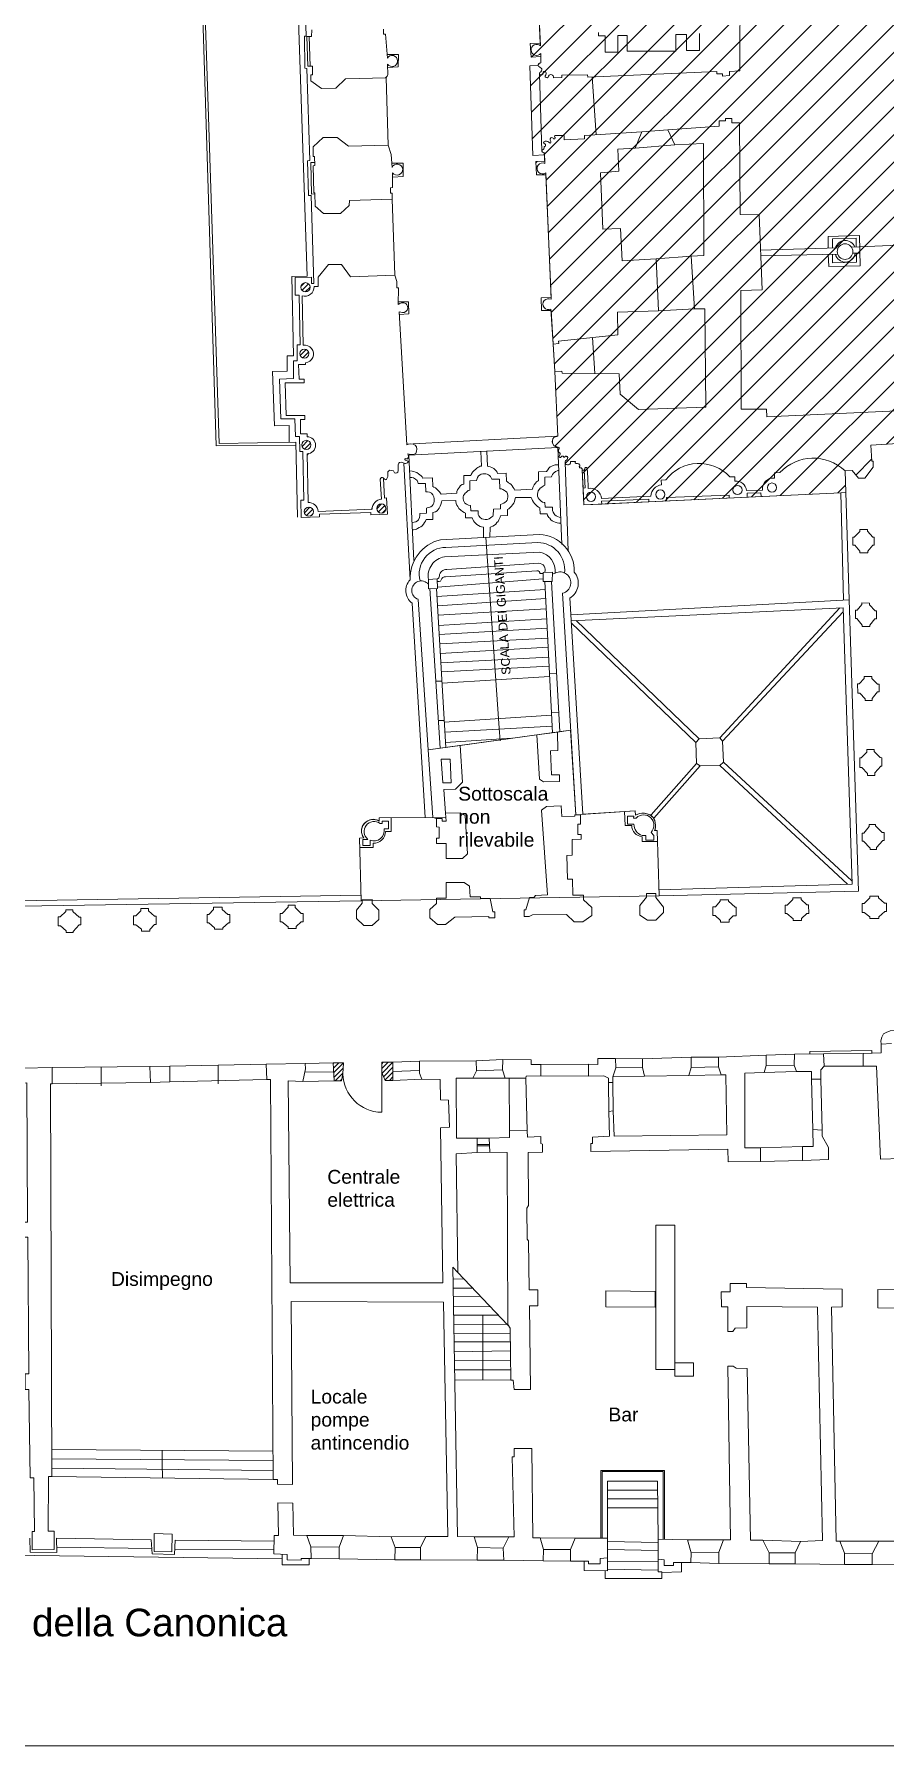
# Model space of a CAD drawing. Header units: metres. Extents: x 13 to 11853, y -8377 to 23.
# Drawn here: x 6250 to 9029, y -8377 to -2785 of the extents above; entities that cross this region are included whole.
import ezdxf
from ezdxf.enums import TextEntityAlignment as Align

# ---------------------------------------------------------------- set-up
doc = ezdxf.new("R2010")
doc.units = ezdxf.units.M
doc.header["$LTSCALE"] = 0.0125
doc.layers.add('MURI', color=7, linetype='Continuous', lineweight=9)
doc.styles.add('ducale_200', font='ARIAL.TTF', dxfattribs={"height": 1})

msp = doc.modelspace()

# ---------------------------------------------------------------- hatches: boundary and pattern name
at = {"layer": 'MURI'}
h = msp.add_hatch(dxfattribs=at)
h.set_pattern_fill('ANSI31', color=252, scale=20, style=0)
h.set_pattern_definition([(45, (75518.58, -4723.45), (-44.90128, 44.90128), [])])
h.paths.add_polyline_path([(8577.7, -689.2), (8583.1, -877.3), (8479.3, -854.4), (7897.2, -860.5), (7904.8, -1409.8), (7890.3, -1409.8), (7889.5, -1390.7), (7873.5, -1390.7), (7870.4, -1395.3), (7857.4, -1378.5), (7820, -1378.5), (7804, -1396), (7800.1, -1393.7), (7791, -1393.7), (7783.3, -1399.8), (7783.3, -1411.3), (7759.6, -1412.1), (7758.2, -1417.6), (7754.7, -1422.1), (7750.1, -1424.8), (7744.3, -1426.1), (7739, -1425), (7739, -1462.5), (7811.6, -1462.5), (7811.3, -1504.2), (7840.8, -1504.8), (7862.4, -1919.1), (7832.1, -1920.2), (7832.5, -1959.9), (7862.3, -1959.2), (7882.1, -2373.7), (7852.6, -2375), (7855.2, -2417.2), (7885.2, -2416.9), (7903.3, -2813.6), (7870.7, -2814.6), (7873.7, -2859.9), (7905.3, -2857.9), (7905.3, -2877.8), (7900.7, -2879.8), (7896.4, -2884.4), (7896.1, -2886), (7869.7, -2887.5), (7879.2, -3181.2), (7917, -3179), (7918.2, -3200), (7888.7, -3200.8), (7891, -3244.3), (7921.5, -3244.3), (7938.6, -3644.7), (7905.8, -3646.3), (7907.8, -3687.5), (7938.7, -3687.5), (7950.6, -3887.1), (7961.3, -4098), (7946.9, -4102.9), (7943.4, -4111.2), (7943.4, -4120.9), (7947.2, -4128.6), (7957.3, -4133.3), (7961.8, -4134), (7964.8, -4135.6), (7965.6, -4138.7), (7963.6, -4141.9), (7962.7, -4146.2), (7964.4, -4150.3), (7967.2, -4152.7), (7967.9, -4154.5), (7968.1, -4156.3), (7964.9, -4164.3), (7965.9, -4166.9), (7968.7, -4167.5), (7970.9, -4166.4), (7974.4, -4163.5), (7978.9, -4163.7), (7979.8, -4166.2), (7982.3, -4167.1), (7985.5, -4163.9), (7988, -4163.6), (7993, -4167.9), (7991.2, -4174.5), (7985.8, -4178.6), (7984.6, -4183.1), (7987.4, -4190.4), (7992.3, -4191.9), (8000.5, -4189.4), (8002.5, -4185.4), (8002.2, -4180.9), (8019, -4180.9), (8018, -4184.7), (8020.9, -4187.4), (8024.8, -4186.9), (8028.6, -4188.3), (8029.1, -4188.5), (8031.4, -4191.3), (8032.4, -4192.8), (8033.1, -4195.8), (8031.1, -4197.6), (8031.2, -4200.2), (8033.3, -4201.9), (8035.8, -4201.5), (8039.4, -4203.2), (8040, -4207.2), (8040.6, -4208.3), (8045.7, -4322.6), (8886, -4282.9), (8901.7, -4282.3), (8899.4, -4211), (8922.3, -4210.3), (8942.9, -4235.5), (8963.6, -4235.5), (8991.8, -4199.6), (8991.8, -4179.7), (8986.5, -4179.7), (8984.2, -4127.8), (9480, -4097.2), (9533.5, -5573.9), (9377.6, -5578.5), (9348.6, -5602.9), (9348.6, -5624.3), (9373, -5650.3), (9386.8, -5650.3), (9401.7, -6029.2), (9959.7, -6006.2), (9968.9, -6056.7), (9663.3, -6085.7), (9660.3, -6216.3), (9832.9, -6365.3), (9846.7, -6382.1), (9595.5, -6392.9), (9602.2, -6890.9), (9609.8, -6950.4), (10359.5, -6959.2), (10412, -6959.6), (10412, -6973.4), (10476.1, -6973.4), (10476.1, -6941.3), (10796.3, -6941.7), (10797, -6897), (11116.3, -6898.5), (11067.4, -5839.7), (11067.4, -689.2)])
h = msp.add_hatch(dxfattribs=at)
h.set_pattern_fill('ANSI31', color=252, scale=90.337978, style=0)
h.set_pattern_definition([(45, (-30046.214, -96542.194), (-7.9848246, 7.9848246), [])])
edge = h.paths.add_edge_path()
edge.add_arc((7136.2, -3611.5), 15, 0, 360)
edge = h.paths.add_edge_path()
edge.add_arc((7132.6, -3828.4), 15, 0, 360)
edge = h.paths.add_edge_path()
edge.add_arc((7138.8, -4126.6), 15, 0, 360)
edge = h.paths.add_edge_path()
edge.add_arc((7147, -4344.6), 15, 0, 360)
edge = h.paths.add_edge_path()
edge.add_arc((7383.8, -4334.5), 15, 0, 360)
h = msp.add_hatch(dxfattribs=at)
h.set_pattern_fill('ANSI31', color=252, scale=90.337978, style=0)
h.set_pattern_definition([(45, (-14870.421, -48781.569), (-7.9848246, 7.9848246), [])])
h.paths.add_polyline_path([(7229.5, -6204.9), (7253.9, -6204.9), (7258.5, -6181.9), (7260, -6145.3), (7226.4, -6145.3)])
h.paths.add_polyline_path([(7422, -6143.8), (7385.3, -6143.8), (7385.3, -6177.4), (7396, -6203.3), (7422, -6203.3)])

# ---------------------------------------------------------------- linework, layer by layer
at = {"layer": 'MURI', "color": 252}
for p, q in [((7397.6, -2927), (7402.9, -2921.6)), ((7141.5, -4159.9), (7146.3, -4155.1)), ((7383.7, -4304.3), (7384.9, -4303.2)), ((7350.8, -4337.2), (7354.1, -4333.9)), ((7551.9, -5343.9), (7564.1, -5347)), ((7596.2, -5557.2), (7597, -5556.3)), ((9017, -6084.2), (9050.7, -6082.6)), ((9017, -6113.4), (9017, -6084.2)), ((7008, -6149.9), (7134.8, -6148.3)), ((7009.5, -6200.3), (7008, -6149.9)), ((7134.8, -6148.3), (7136.3, -6165.1)), ((7509.1, -6140.7), (7693.9, -6139.2)), ((7509.1, -6178.9), (7509.1, -6140.7)), ((7693.9, -6139.2), (7695.5, -6171.3)), ((8959, -6114.7), (9017, -6113.4)), ((8959, -6156), (8959, -6114.7)), ((7021.7, -6200.3), (7009.5, -6200.3)), ((7030.9, -7506.6), (7021.7, -6200.3)), ((7127.1, -6206.4), (7079.8, -6204.9)), ((7079.8, -6204.9), (7085.9, -6864.9)), ((7136.3, -6165.1), (7127.1, -6206.4)), ((7385.3, -6177.4), (7385.3, -6307.2)), ((7516.7, -6198.8), (7509.1, -6178.9)), ((7576.3, -6200.3), (7516.7, -6198.8)), ((7577.8, -6266), (7576.3, -6200.3)), ((7683.3, -6195.7), (7628.3, -6195.7)), ((7628.3, -6195.7), (7629.8, -6391.3)), ((7695.5, -6171.3), (7683.3, -6195.7)), ((8794, -6363.8), (8790, -6198.8)), ((8820, -6198.8), (8824.5, -6365.3)), ((9001.8, -6156), (8959, -6156)), ((9015.5, -6460), (9001.8, -6156)), ((7603.8, -6267.5), (7577.8, -6266)), ((7606.9, -6356.1), (7603.8, -6267.5)), ((7577.8, -6357.6), (7606.9, -6356.1)), ((7585.5, -6864.9), (7577.8, -6357.6)), ((7802.4, -6389.7), (7802.4, -6366.8)), ((7802.4, -6366.8), (7860.5, -6368.3)), ((7860.5, -6368.3), (7862, -6388.2)), ((7629.8, -6391.3), (7697, -6391.3)), ((7697, -6391.3), (7697, -6438.6)), ((7736.7, -6391.3), (7802.4, -6389.7)), ((7738.3, -6437.1), (7736.7, -6391.3)), ((7862, -6388.2), (7904.8, -6386.7)), ((7904.8, -6386.7), (7904.8, -6409.6)), ((7904.8, -6409.6), (7910.9, -6411.1)), ((7910.9, -6411.1), (7910.9, -6437.1)), ((8622.9, -6423.1), (8760.4, -6418.8)), ((7697, -6438.6), (7628.3, -6443.2)), ((7628.3, -6443.2), (7634.3, -6830.6)), ((7794.8, -6438.6), (7738.3, -6437.1)), ((7797.8, -7000.9), (7794.8, -6438.6)), ((7910.9, -6437.1), (7863.5, -6438.6)), ((7863.5, -6438.6), (7865.1, -6611.3)), ((8622.9, -6467.6), (8760.4, -6464.6)), ((9597.6, -6443.2), (9015.5, -6460)), ((7865.1, -6611.3), (7859, -6620.4)), ((7859, -6620.4), (7860.5, -6721.3)), ((8281, -7147.6), (8281, -6676.5)), ((8281, -6676.5), (8342.8, -6676.5)), ((8342.8, -7125.4), (8342.8, -6676.5)), ((7860.5, -6721.3), (7865.1, -6727.4)), ((7865.1, -6727.4), (7866.6, -6887.8)), ((7617.6, -6812.9), (7633, -7693.1)), ((7634.3, -6830.6), (7617.6, -6812.9)), ((7085.9, -6864.9), (7585.5, -6864.9)), ((7797.8, -7002.4), (7634.3, -6830.6)), ((8523.6, -6893.9), (8523.6, -6866.4)), ((8523.6, -6866.4), (8577, -6866.4)), ((8577, -6866.4), (8577, -6880.2)), ((7088.9, -6926), (7093.5, -7523.4)), ((7587, -6927.5), (7088.9, -6926)), ((7601.5, -7693), (7587, -6927.5)), ((7866.6, -6887.8), (7895.6, -6887.8)), ((7895.6, -6887.8), (7895.6, -6939.7)), ((8117.2, -6942.8), (8117.2, -6890.9)), ((8117.2, -6890.9), (8279.1, -6892.4)), ((8279.1, -6892.4), (8279.1, -6944.3)), ((8496.1, -6942.8), (8494.5, -6893.9)), ((8494.5, -6893.9), (8523.6, -6893.9)), ((8577, -6880.2), (8577, -6880.2)), ((8577, -6880.2), (8890.2, -6884.7)), ((8890.2, -6884.7), (8890.2, -6942.8)), ((9006.4, -6945.9), (9006.4, -6886.3)), ((9006.4, -6886.3), (9602.2, -6890.9)), ((7739.7, -6941.3), (7619.8, -6942.8)), ((7767.3, -6970.3), (7620.3, -6970.3)), ((7895.6, -6939.7), (7868.1, -6939.7)), ((7868.1, -6939.7), (7871.2, -7213.2)), ((8279.1, -6944.3), (8117.2, -6942.8)), ((8515.9, -6942.8), (8496.1, -6942.8)), ((8515.9, -7023.8), (8515.9, -6942.8)), ((8809.3, -6944.3), (8578.6, -6941.3)), ((8578.6, -6941.3), (8578.6, -6941.3)), ((8578.6, -6941.3), (8578.6, -7011.6)), ((8826.1, -7706.7), (8809.3, -6944.3)), ((8890.2, -6942.8), (8855.1, -6944.3)), ((8855.1, -6944.3), (8870.4, -7708.2)), ((9609.8, -6950.4), (9006.4, -6945.9)), ((7805.5, -7013.1), (7797.8, -7000.9)), ((7807, -7182.7), (7805.5, -7013.1)), ((8532.7, -7023.8), (8515.9, -7023.8)), ((8540.4, -7013.1), (8532.7, -7023.8)), ((8578.6, -7011.6), (8540.4, -7013.1)), ((8342.8, -7147.6), (8281, -7147.6)), ((8342.8, -7169.9), (8342.8, -7125.4)), ((8342.8, -7125.4), (8404.1, -7125.4)), ((8404.1, -7125.4), (8404.1, -7169.9)), ((8525.1, -7703.7), (8515.9, -7136.8)), ((8515.9, -7136.8), (8534.3, -7136.8)), ((8534.3, -7136.8), (8543.4, -7142.9)), ((8543.4, -7142.9), (8580.1, -7144.5)), ((8580.1, -7144.5), (8590.8, -7705.2)), ((7814.6, -7182.7), (7807, -7182.7)), ((7817.7, -7213.2), (7814.6, -7182.7)), ((7871.2, -7213.2), (7817.7, -7213.2)), ((8404.1, -7169.9), (8342.8, -7169.9)), ((8101, -7699.1), (8101, -7477.2)), ((8101, -7477.2), (8309, -7477.2)), ((8105.3, -7699.1), (8105.3, -7481.4)), ((8105.3, -7481.4), (8304.7, -7481.4)), ((8304.7, -7481.4), (8304.7, -7702.4)), ((8309, -7477.2), (8309, -7702.5)), ((7044.6, -7506.6), (7030.9, -7506.6)), ((7044.6, -7521.9), (7044.6, -7506.6)), ((7093.5, -7523.4), (7044.6, -7521.9)), ((8123.3, -7699.1), (8123.3, -7512.7)), ((8123.3, -7541.7), (8287, -7541.7)), ((8123.3, -7570.7), (8287.2, -7570.7)), ((8123.3, -7599.8), (8287.4, -7599.8)), ((7512.1, -7729.6), (7528.9, -7693)), ((7528.9, -7693), (7601.5, -7693)), ((7633, -7693.1), (7687.8, -7694.5)), ((7687.8, -7694.5), (7698.5, -7729.6)), ((8486.9, -7744.9), (8502.2, -7703.7)), ((8502.2, -7703.7), (8525.1, -7703.7)), ((8590.8, -7705.2), (8630.5, -7705.2)), ((8630.5, -7705.2), (8651.9, -7746.4)), ((8735.9, -7746.4), (8754.3, -7709.8)), ((8754.3, -7709.8), (8826.1, -7706.7)), ((8870.4, -7708.2), (8882.6, -7708.2)), ((8882.6, -7708.2), (8897.9, -7748)), ((8988, -7749.5), (9009.4, -7708.2)), ((9009.4, -7708.2), (9186.6, -7708.2)), ((7512.1, -7769.4), (7512.1, -7729.6)), ((7697, -7770.9), (7512.1, -7769.4)), ((7698.5, -7729.6), (7697, -7770.9)), ((8486.9, -7781.6), (8486.9, -7744.9)), ((8651.9, -7746.4), (8651.9, -7783.1)), ((8735.9, -7783.1), (8735.9, -7746.4)), ((8897.9, -7748), (8897.9, -7784.6)), ((8988, -7784.6), (8988, -7749.5)), ((8651.9, -7783.1), (8486.9, -7781.6)), ((8897.9, -7784.6), (8735.9, -7783.1)), ((9205, -7786.2), (8988, -7784.6))]:
    msp.add_line(p, q, dxfattribs=at)
at = {"layer": 'MURI', "linetype": 'Continuous', "ltscale": 0.1}
msp.add_line((11853, -8377.1), (5933, -8377.1), dxfattribs=at)
at = {"layer": 'MURI', "color": 252}
for points in [[(7885.2, -2416.9), (7903.3, -2813.6), (7870.7, -2814.6), (7873.7, -2859.9), (7905.3, -2857.9), (7905.3, -2877.8), (7900.7, -2879.8), (7896.4, -2884.4), (7896.1, -2886), (7869.7, -2887.5), (7879.2, -3181.2), (7917, -3179), (7918.2, -3200), (7888.7, -3200.8), (7891, -3244.3), (7921.5, -3244.3), (7938.6, -3644.7), (7905.8, -3646.3), (7907.8, -3687.5), (7938.7, -3687.5), (7950.6, -3887.1), (7961.3, -4098), (7946.9, -4102.9), (7943.4, -4111.2), (7943.4, -4120.9), (7947.2, -4128.6), (7957.3, -4133.3), (7961.8, -4134), (7964.8, -4135.6), (7965.6, -4138.7), (7963.6, -4141.9), (7962.7, -4146.2), (7964.4, -4150.3), (7967.2, -4152.7), (7967.9, -4154.5), (7968.1, -4156.3), (7964.9, -4164.3), (7965.9, -4166.9), (7968.7, -4167.5), (7970.9, -4166.4), (7974.4, -4163.5), (7978.9, -4163.7), (7979.8, -4166.2), (7982.3, -4167.1), (7985.5, -4163.9), (7988, -4163.6), (7993, -4167.9), (7991.2, -4174.5), (7985.8, -4178.6), (7984.6, -4183.1), (7987.4, -4190.4), (7992.3, -4191.9), (8000.5, -4189.4), (8002.5, -4185.4), (8002.2, -4180.9), (8019, -4180.9), (8018, -4184.7), (8020.9, -4187.4), (8024.8, -4186.9), (8028.6, -4188.3), (8029.1, -4188.5), (8031.4, -4191.3), (8032.4, -4192.8), (8033.1, -4195.8), (8031.1, -4197.6), (8031.2, -4200.2), (8033.3, -4201.9), (8035.8, -4201.5), (8039.4, -4203.2), (8040, -4207.2), (8040.6, -4208.3), (8045.7, -4322.6), (8886, -4282.9), (8901.7, -4282.3), (8899.4, -4211), (8922.3, -4210.3), (8942.9, -4235.5), (8963.6, -4235.5), (8991.8, -4199.6), (8991.8, -4179.7), (8986.5, -4179.7), (8984.2, -4127.8), (9480, -4097.2)], [(2843.9, -2643.5), (4342.7, -2611.4), (5986.6, -2574.7), (7107.3, -2545), (7141.9, -3575), (7092, -3576), (7096.6, -3835.7), (7076.2, -3835.7), (7076.2, -3886.1), (7027.8, -3886.6), (7034.9, -4063.9), (7082.3, -4063.4), (7082.8, -4118.2)], [(7104.2, -4127), (6844.5, -4130.1), (6795.2, -2553)], [(7110.3, -4362.3), (7104.2, -4117.9), (6853.6, -4122.4), (6803.2, -2553.4)], [(7129.4, -2527.9), (7138.6, -2790.9), (7133.2, -2790.9), (7134, -2895.6), (7140.1, -2897.1), (7150, -3197.3), (7143.2, -3198.9), (7146.2, -3311.2), (7154.6, -3311.9), (7163.8, -3599.2), (7155.9, -3599.2), (7155.9, -3578.5), (7102.2, -3579.3), (7102.7, -3637.1), (7115.4, -3637.1), (7118.5, -3799.6), (7109.3, -3800.1), (7109.3, -3851.5), (7097.1, -3851.5), (7097.1, -3909.6), (7050.7, -3911.6), (7055.3, -4041.5), (7101.7, -4041.5), (7103.2, -4099.5), (7116.9, -4099.5), (7118, -4148.4), (7127.1, -4148.4), (7130.7, -4307.3), (7121, -4307.3), (7122.5, -4363.8), (7182.1, -4361.8), (7182.1, -4352.6), (7349.8, -4347), (7350.2, -4355.4), (7404, -4352.8), (7401.4, -4300), (7394.1, -4300.4), (7391.4, -4236.3)], [(7148.5, -2792.5), (7140.1, -2792.5), (7143.5, -2889.1), (7151.6, -2888.7)], [(7156.4, -2770.5), (7156.2, -2791.7), (7148.5, -2792.5), (7151.6, -2888.7), (7159.2, -2888.7), (7159.2, -2917), (7153.9, -2917), (7153.9, -2936.8), (7188.2, -2962), (7235.6, -2960.5), (7266.9, -2930), (7399.8, -2926.9), (7405.2, -2917.7), (7404.4, -2882.2)], [(8094.2, -2779.5), (8094.2, -2790.2), (8115.6, -2790.2), (8115.6, -2843.6), (8156.9, -2843.6), (8156.9, -2788.6), (8187.4, -2788.6), (8187.4, -2840.6), (8346.3, -2840.6), (8346.3, -2785.6), (8381.5, -2785.6), (8381.5, -2837.5), (8424.2, -2837.5), (8424.2, -2782.5)], [(7402.9, -2851.3), (7439.6, -2851.3), (7438.8, -2891.8), (7404.4, -2893.3)], [(7903.3, -2813.6), (7870.7, -2814.6), (7873.7, -2859.9), (7905.3, -2857.9)], [(7896.1, -2886), (7869.7, -2887.5), (7879.2, -3181.2), (7917.1, -3179)], [(7399.8, -2926.9), (7406, -3147.7)], [(7901, -2914.8), (7908.5, -3166.4)], [(8073.4, -2924), (8085.8, -3113.1)], [(8234.8, -3103.4), (8320.4, -3097.3)], [(8213.4, -3156.8), (8343.3, -3146.2)], [(7166.8, -3203.4), (7153.1, -3204.2), (7155.4, -3307.3), (7166.8, -3306.6)], [(7418.2, -3206.5), (7455.6, -3205.7), (7455.6, -3249.3), (7421.2, -3251.6)], [(7918.2, -3200), (7888.7, -3200.8), (7891, -3244.3), (7921.5, -3244.3)], [(7419.7, -3323.4), (7428.1, -3572.4)], [(9519.7, -3994.1), (8643.5, -4034.6), (8642.7, -4010.1), (8560.2, -4010.1), (8558.7, -3622.1), (8628.2, -3619.8), (8618.3, -3373.8)], [(8844.8, -3503.6), (8846.3, -3543.8), (8948.7, -3541.9), (8946.4, -3442.6), (8844, -3445.2), (8844.4, -3483.9)], [(8936.1, -3479.7), (8935.3, -3451.3), (8858.2, -3453.6), (8858.2, -3483.5)], [(8282.2, -3518.9), (8396.7, -3509.8)], [(8877.2, -3483), (8622.1, -3489.9)], [(8875.5, -3502.9), (8623.6, -3509)], [(8936.5, -3500), (8936.5, -3529.6), (8858.9, -3531.5), (8858.5, -3503.3)], [(9199, -3468), (8920.5, -3480.4)], [(8947.7, -3499.8), (8924.5, -3500.2)], [(7439.6, -3658.9), (7473, -3658.7), (7473.6, -3698.8), (7442.2, -3700)], [(7938.6, -3644.7), (7905.8, -3646.3), (7907.8, -3687.5), (7938.7, -3687.5)], [(8289.8, -3688.5), (8407.4, -3682.4)], [(7946, -3797), (7950.6, -3887.1)], [(8073.9, -3775.6), (8081.8, -3893.5)], [(7961.3, -4098), (7467.8, -4124)], [(7973.5, -4452.4), (7961.3, -4134.7), (7473.9, -4160.6), (7490.7, -4504.4)], [(7477.9, -4567.9), (7457.2, -4185.9)], [(7963.5, -4191.6), (7958.3, -4191.2), (7952.2, -4191.2), (7945.7, -4193.5), (7940.7, -4196.2), (7935.3, -4198.8), (7931.5, -4203), (7928.5, -4207.6), (7924.3, -4213.7), (7897.1, -4214.9), (7897.5, -4243.9), (7894.9, -4245.4), (7891.4, -4247.3), (7888, -4251.5), (7883.8, -4256.9), (7881.1, -4261.5), (7879.2, -4266.1), (7878.1, -4271.4), (7820, -4274.1), (7818.5, -4269.9), (7815, -4265.3), (7812, -4260.7), (7808.2, -4256.5), (7803.6, -4252.7), (7799.7, -4250), (7796.7, -4247), (7793.3, -4245.4), (7792.5, -4219.1), (7763.8, -4219.5), (7762.3, -4215.2), (7758.9, -4211.4), (7755.1, -4206.5), (7751.6, -4203.8), (7745.5, -4200), (7740.2, -4198.4), (7735.6, -4196.9), (7731.4, -4196.5), (7729.2, -4147)], [(7994.9, -4472.9), (7984.6, -4183.1)], [(7477.5, -4232.8), (7483.5, -4232.8), (7489.2, -4234.3), (7496.1, -4238.2), (7500.7, -4242.4), (7503, -4248.1), (7504.1, -4252.3), (7528.6, -4253.1), (7528.9, -4279.4), (7535.1, -4279.4), (7541.9, -4280.9), (7548, -4284.8), (7552.6, -4289.3), (7556.1, -4296.2), (7556.8, -4302.3), (7556.8, -4310.4), (7555.3, -4316.9), (7553.4, -4321.1), (7549.6, -4325.3), (7545.4, -4328.7), (7539.6, -4331), (7534.3, -4332.5), (7532, -4332.9), (7532, -4349.7), (7510.2, -4351.2), (7509.8, -4357.7), (7508.3, -4364.2), (7505.6, -4371.9), (7501.8, -4374.9), (7496.9, -4377.6), (7491.5, -4379.5), (7484.7, -4380.6)], [(7770.7, -4238.9), (7744.7, -4238.9), (7743.2, -4234.3), (7740.5, -4230.1), (7737.9, -4227.1), (7734.1, -4224.4), (7729.9, -4222.1), (7725.6, -4221), (7720.7, -4220.6), (7716.1, -4221), (7710.4, -4222.5), (7706.9, -4224.4), (7702, -4228.2), (7698.5, -4233.6), (7696.2, -4239.3), (7695.5, -4242.8), (7673.3, -4243.9), (7672.9, -4274.1), (7668, -4276), (7664.2, -4278.7), (7661.1, -4282.1), (7658, -4284.4), (7656.1, -4287.8), (7652.7, -4292), (7651.6, -4296.2), (7651.6, -4302), (7652.3, -4308.1), (7654.2, -4312.3), (7657.3, -4316.9), (7662.6, -4320.7), (7668.7, -4323), (7675.6, -4324.1), (7676.4, -4342.1), (7700.1, -4342.4), (7700.1, -4347.4), (7700.8, -4354.3), (7702.7, -4358.9), (7706.9, -4364.2), (7712.7, -4367.7), (7718, -4369.6), (7723.7, -4370.3), (7730.2, -4369.9), (7736, -4368.4), (7740.9, -4365.4), (7745.5, -4361.9), (7748.2, -4359.2), (7749.7, -4357.3), (7750.1, -4336.7), (7773, -4335.9), (7773.8, -4321.4), (7778.7, -4319.5), (7784.5, -4316.9), (7788.3, -4314.2), (7792.5, -4311.1), (7794.8, -4307.7), (7796.7, -4302.3), (7797.8, -4296.6), (7797.5, -4291.6), (7796.7, -4286.3), (7793.6, -4280.9), (7790.2, -4277.9), (7786.8, -4275.2), (7780.7, -4272.5), (7776.4, -4270.6), (7771.5, -4269.9), (7770.7, -4238.9)], [(7964.2, -4210.7), (7960.4, -4210.7), (7956.7, -4212), (7953.7, -4213.2), (7950.9, -4215.3), (7947, -4218.7), (7943.9, -4223.3), (7941.5, -4227.5), (7939.6, -4230.9), (7918.5, -4231.5), (7918.5, -4258.7), (7914.3, -4260.5), (7908.1, -4264.8), (7903.6, -4267.6), (7900.8, -4270.9), (7896.8, -4277.1), (7895, -4282.2), (7894.4, -4287.1), (7894.4, -4294.2), (7896.2, -4299.1), (7899.3, -4303.6), (7903, -4307), (7906.3, -4310.1), (7911.2, -4313.4), (7916.4, -4314.9), (7918.5, -4314.9), (7919.5, -4329.9), (7943.9, -4329.9), (7943.6, -4334.2), (7943.9, -4340.6), (7945.7, -4346.4), (7948.5, -4351.9), (7951.2, -4355.6), (7955.8, -4358.3), (7960.1, -4360.8), (7965.3, -4362.9), (7970.1, -4363.8)], [(8258.5, -4312.5), (8104.2, -4319.8), (8045.7, -4322.6), (8043.1, -4267.6), (8040.6, -4208.3)], [(8043.1, -4267.6), (8050.3, -4267.2), (8047.3, -4208.8)], [(8913.2, -4632.7), (8899.4, -4211)], [(7970.9, -4382.5), (7963.6, -4382.5), (7958.3, -4381.4), (7952.5, -4379.1), (7946.8, -4377.2), (7942.6, -4374.9), (7938.4, -4371.1), (7934.2, -4366.1), (7931.9, -4363.4), (7929.2, -4360.4), (7927.3, -4357), (7926.2, -4352), (7903.3, -4352), (7902.1, -4331.7), (7897.9, -4329.8), (7893.7, -4326.4), (7888.4, -4322.2), (7884.2, -4318), (7881.1, -4313.4), (7878.4, -4308.1), (7875.8, -4302.7), (7873.8, -4298.5), (7822.3, -4298.5), (7820.8, -4305.8), (7819.2, -4311.1), (7816.6, -4316.9), (7813.1, -4322.2), (7809.7, -4327.2), (7804.3, -4332.5), (7800.9, -4335.6), (7796.7, -4337.9), (7796.3, -4357.3), (7773.4, -4358.1), (7771.9, -4362.7), (7770, -4366.9), (7768, -4371.9), (7765.4, -4376.8), (7761.2, -4380.3), (7758.1, -4385.6), (7753.5, -4389), (7748.2, -4392.1), (7742.5, -4394.8), (7739.4, -4395.9), (7738.7, -4427.9)], [(8104.2, -4319.8), (8104.2, -4319.8), (8104.2, -4319.8), (8104, -4310.3), (8258.5, -4303.5), (8258.5, -4312.5)], [(8894.8, -4633.7), (8886, -4282.9), (8258.5, -4312.5)], [(8315.8, -4309.8), (8315.8, -4298.9), (8520.5, -4290.5), (8520.5, -4300.1)], [(8624.9, -4295.2), (8624.6, -4283.5), (8579.9, -4284.8), (8580.1, -4297.3)], [(7717.6, -4429), (7717.6, -4395.2), (7711.5, -4394.8), (7706.6, -4392.9), (7701.2, -4389.8), (7696.6, -4386.7), (7692.4, -4382.9), (7688.6, -4379.1), (7685.2, -4374.9), (7682.5, -4370.3), (7681.3, -4364.6), (7659.6, -4364.6), (7659.2, -4349.7), (7654.2, -4347), (7649.6, -4344.4), (7643.5, -4339.4), (7637.4, -4334), (7634, -4327.9), (7630.5, -4323), (7628.3, -4318), (7627.5, -4311.5), (7627.5, -4308.4), (7581.3, -4309.2), (7580.5, -4314.2), (7578.2, -4321.1), (7575.9, -4327.2), (7573.2, -4333.7), (7569.8, -4337.9), (7566, -4342.1), (7561.4, -4345.1), (7556.8, -4346.6), (7552.6, -4347.4), (7552.6, -4370.3), (7530.1, -4370.7), (7528.2, -4375.3), (7525.1, -4380.6), (7522.1, -4386), (7517.9, -4390.6), (7513.3, -4394), (7507.9, -4396.7), (7502.6, -4399.7), (7499.1, -4401.6), (7494.9, -4403.2), (7489.6, -4403.6), (7485.9, -4404.3)], [(8994.4, -4428.6), (8990.5, -4428.6), (8972.4, -4408.1), (8972.4, -4403.2), (8948.3, -4403.2), (8948, -4409.1), (8929.7, -4428), (8925.4, -4428), (8925.4, -4453.7), (8930.9, -4453.7), (8947.7, -4474.1), (8947.7, -4479.6), (8973.7, -4479.6), (8973.7, -4473.8), (8990.5, -4454), (8994.4, -4454), (8994.4, -4428.6)], [(7772.1, -5093.1), (7769.2, -5051.9), (7726, -4428.5)], [(7566.8, -4564.7), (7537.7, -4565.9), (7538.5, -4596.4), (7567.5, -4595.7), (7566.8, -4564.7)], [(7912.4, -4564), (7567.1, -4591.5)], [(7943, -4542.6), (7912.4, -4543.4), (7913.2, -4573.1), (7942.2, -4573.1), (7943, -4542.6)], [(7918.5, -4573.1), (7943.1, -5067.2)], [(7939.9, -4573.1), (7967.4, -5063.6)], [(7537.2, -5123.1), (7504.5, -4631.2)], [(7542.7, -4596.1), (7576.3, -5117.1)], [(7564.1, -4596.1), (7594.6, -5115.5)], [(7919.8, -4599.1), (7565.6, -4622)], [(7921.3, -4628.2), (7567.4, -4652.7)], [(8019.4, -5335.5), (7976.6, -4611.3)], [(8213.4, -5321.8), (8042.3, -5333.4), (7999.5, -4626.6)], [(8213.4, -5321.8), (8214.4, -5336.5), (8220, -5334), (8227.2, -5330.9), (8235.3, -5329.4), (8244.5, -5329.4), (8253.1, -5332), (8262.8, -5335), (8269.4, -5340.6), (8274, -5346.2), (8277.6, -5353.9), (8279.1, -5362), (8280.1, -5369.1), (8279.6, -5376.8), (8278.6, -5382.4), (8277.1, -5387), (8285.2, -5387), (8291.8, -5600.4), (8943.7, -5584.6), (8913.2, -4632.7), (8002.8, -4681.6)], [(7527.5, -5344), (7484.6, -4643.4)], [(7922.9, -4661.8), (7569.2, -4683.1)], [(7924.6, -4695.4), (7571.2, -4716.8)], [(8004, -4701.6), (8893.2, -4658.8), (8922.4, -5561.7), (8291.2, -5580)], [(8882, -4659.3), (8489.9, -5083.4)], [(8893.7, -4672), (8499.1, -5094.1)], [(9002.7, -4668.5), (8997.8, -4668.5), (8979.5, -4648.9), (8979.5, -4643.4), (8954.7, -4643.1), (8954.7, -4648.6), (8939.1, -4667), (8933.6, -4667), (8933.6, -4693.8), (8937.9, -4694.1), (8955.3, -4715.8), (8955.3, -4719.8), (8980.1, -4719.8), (8980.1, -4715.5), (8996.3, -4694.8), (9002.4, -4694.8), (9002.7, -4668.5)], [(2930.2, -4697.6), (2973, -5716), (6192.1, -5616.6), (7317.6, -5598.3)], [(7926.1, -4725.9), (7572.9, -4745.8)], [(8412, -5098.7), (8004.4, -4707.9)], [(8422.7, -5086.5), (8020.2, -4700.8)], [(7927.7, -4758), (7574.7, -4776.3)], [(7929.2, -4787), (7576.6, -4808.4)], [(7930.8, -4820.6), (7578.4, -4839)], [(7932.3, -4849.7), (7580.1, -4868)], [(7582.4, -4898.6), (7562.6, -4898.6)], [(7933.9, -4883.3), (7582.4, -4904.7)], [(7956.7, -4873.2), (7933.5, -4872.9)], [(9010.9, -4908.3), (9010.9, -4933.7), (9006, -4933.7), (8988, -4954.8), (8988, -4961.8), (8964.8, -4962.1), (8964.8, -4956.3), (8947.4, -4937.7), (8940.7, -4937.7), (8940.3, -4907.4), (8945.5, -4907.4), (8962.4, -4890), (8962.4, -4883.3), (8986.8, -4883.3), (8986.8, -4889.4), (9005.1, -4908.3), (9010.9, -4908.3)], [(7590.1, -5026.9), (7570.2, -5026.9)], [(7940.2, -5010.1), (7589.8, -5033)], [(7963.8, -5000.9), (7939.9, -5001.5)], [(7318.1, -5616.6), (7312.3, -5411.3), (7327, -5411), (7322.3, -5403.8), (7319.4, -5393.5), (7319.6, -5381.8), (7322.9, -5370.8), (7330.8, -5361), (7337.6, -5355.9), (7346.5, -5351.2), (7357.6, -5349.8), (7368, -5352.1), (7377.1, -5356), (7376.5, -5344.7), (7551.9, -5343.9), (7537.2, -5123.1), (8002.6, -5059), (8019.4, -5335.5), (8213.4, -5321.8), (8214.4, -5336.5), (8228, -5331.2), (8244.5, -5329.5), (8261.9, -5335), (8271.2, -5342.6), (8275.5, -5350.2), (8278.4, -5358.8), (8280.1, -5371.5), (8278.4, -5382.9), (8277.1, -5387), (8285.2, -5387), (8291.8, -5600.4), (7318.1, -5616.6)], [(7942, -5045.2), (7591.7, -5065.1)], [(7810.1, -5085), (7593.6, -5098.7)], [(7642, -5108.6), (7892.5, -5074.1)], [(7959.5, -5064.9), (7892.5, -5074.1), (7900.8, -5219.1), (7914, -5227.7), (7966.8, -5226.4), (7966.5, -5204.7), (7939.9, -5204.7), (7936.9, -5126.5), (7961.3, -5125.3), (7959.5, -5065.1)], [(7959.5, -5065.1), (8002.6, -5059)], [(8499.1, -5094.1), (8502.2, -5162.9), (8489.9, -5173.6), (8425.8, -5175.1), (8413.6, -5167.5), (8412, -5098.7), (8422.7, -5086.5), (8489.9, -5083.4), (8499.1, -5094.1)], [(7551.9, -5343.9), (7537.2, -5123.1), (7642, -5108.6)], [(7593.9, -5330.2), (7588.1, -5252.3), (7626, -5251.1), (7649.6, -5228.6), (7642, -5108.6)], [(9019.3, -5148.8), (9020.1, -5175.9), (9016.3, -5175.9), (8996.8, -5197.6), (8996.8, -5206.4), (8972.7, -5206.4), (8972.7, -5200.3), (8954.4, -5180.8), (8948.3, -5180.8), (8947.5, -5149.5), (8952.5, -5149.5), (8970.1, -5130.8), (8970.1, -5122), (8994.5, -5122), (8994.5, -5128.9), (9014, -5148.4), (9019.3, -5148.8)], [(7608.8, -5153), (7579.7, -5153), (7584.7, -5230.5), (7612.6, -5230.5), (7608.8, -5153)], [(8265.4, -5335.5), (8413.6, -5167.5)], [(8274.5, -5346.2), (8425.8, -5175.1)], [(8907.6, -5562.1), (8489.9, -5173.6)], [(8922, -5550.7), (8502.2, -5162.9)], [(8035.2, -5336), (8016.8, -5335.5), (8016.8, -5339.6), (7973.5, -5340.6), (7971.5, -5306), (7923.6, -5308), (7907.8, -5319.7), (7926.7, -5596.8), (7887.5, -5598.8), (7883.4, -5603.9), (7868.6, -5604.9), (7856.4, -5646.2), (7850.3, -5646.2), (7850.8, -5667.6), (7867.6, -5667.6), (7878.3, -5662), (7988.8, -5661), (8013.8, -5684.4), (8042.8, -5684.4), (8071.8, -5664), (8071.8, -5638), (8044.3, -5612.6), (8044.3, -5597.8), (8009.7, -5597.8), (8009.2, -5545.9), (7992.4, -5545.9), (7989.8, -5467.9), (8007.7, -5467.4), (8007.2, -5415.5), (8037.2, -5415), (8037.2, -5399.7), (8026.5, -5399.7), (8026, -5365.6), (8034.7, -5365.6), (8035.2, -5336)], [(7377.1, -5356), (7376.5, -5344.7), (7594.6, -5343.7)], [(7397.9, -5389.6), (7416.2, -5389.6), (7416.5, -5344.5)], [(7658, -5337.8), (7665.7, -5463.1), (7648.9, -5478.4), (7595.4, -5478.4), (7595.4, -5428.7), (7564.1, -5428.7), (7564.1, -5411.2), (7573.2, -5411.2), (7572.5, -5375.3), (7564.1, -5374.5), (7564.1, -5347), (7583.2, -5347), (7583.2, -5356.2), (7595.4, -5356.2), (7593.9, -5330.2), (7642, -5328.7), (7658, -5337.8)], [(9027.2, -5393.1), (9027.7, -5419.1), (9023.2, -5419.1), (9002.3, -5442), (9002.3, -5448.6), (8981.4, -5448.6), (8981.4, -5444.5), (8960, -5421.1), (8955.9, -5421.1), (8955.9, -5395.1), (8960.5, -5395.1), (8978.3, -5373.2), (8978.3, -5367.1), (8999.2, -5367.1), (8999.2, -5371.2), (9021.1, -5392.6), (9027.2, -5393.1)], [(7327, -5411), (7312.3, -5411.3), (7318.1, -5616.6)], [(7357.2, -5427.8), (7357.2, -5441.9), (7313.2, -5442.2)], [(7755.1, -5672.4), (7755.1, -5651.8), (7748.9, -5651.8), (7739.8, -5609), (7708.5, -5609), (7708.5, -5602.9), (7674.8, -5602.9), (7672.6, -5568.5), (7654.2, -5556.3), (7596.2, -5556.3), (7595.4, -5607.5), (7564.1, -5607.5), (7564.1, -5625.1), (7542.7, -5644.2), (7542.7, -5671.7), (7567.9, -5693.8), (7593.9, -5693.8), (7624.4, -5669.4), (7735.2, -5667.8), (7735.2, -5672.4), (7755.1, -5672.4)], [(8281.5, -5592.2), (8281.5, -5605), (8306.3, -5636.5), (8306.6, -5654.8), (8281.5, -5679.6), (8253.7, -5679.9), (8229.3, -5663.4), (8229.3, -5631.6), (8251, -5604.7), (8251, -5592.2), (8281.5, -5592.2)], [(7318.1, -5616.6), (6134, -5635)], [(6401.9, -5669.6), (6396.8, -5669.6), (6375.9, -5650.8), (6375.9, -5645.2), (6353, -5645.2), (6353, -5650.8), (6334.7, -5668.1), (6327.6, -5668.1), (6328.1, -5697.6), (6335.2, -5697.6), (6354, -5714.4), (6354, -5719.5), (6377, -5720), (6377, -5716), (6396.8, -5695.1), (6401.9, -5695.1), (6401.9, -5669.6)], [(6648.4, -5666.6), (6642.8, -5666.6), (6622.9, -5648.7), (6622.9, -5641.6), (6597.5, -5641.6), (6597.5, -5648.7), (6582.2, -5665), (6574, -5665), (6574, -5694.6), (6581.2, -5694.6), (6600, -5708.8), (6600, -5715.4), (6627, -5715.4), (6627, -5710.4), (6642.8, -5694.1), (6647.9, -5694.1), (6648.4, -5666.6)], [(6889.3, -5661.5), (6882.7, -5661.5), (6863.3, -5644.7), (6863.3, -5637.5), (6835.8, -5637.5), (6835.8, -5644.7), (6820.5, -5661), (6814.9, -5661), (6814.9, -5688.5), (6820, -5688.5), (6838.4, -5704.2), (6838.4, -5708.8), (6866.4, -5708.8), (6866.4, -5704.2), (6884.2, -5688.5), (6889.3, -5688.5), (6889.3, -5661.5)], [(7128.1, -5657.9), (7121.5, -5657.9), (7102.7, -5638), (7102.7, -5630.9), (7079.3, -5630.9), (7079.3, -5637), (7059.4, -5657.4), (7053.8, -5657.4), (7053.3, -5684.4), (7058.9, -5684.4), (7079.8, -5701.7), (7079.8, -5706.3), (7105.7, -5706.3), (7105.7, -5700.2), (7122.5, -5684.4), (7128.1, -5684.4), (7128.1, -5657.9)], [(7354.3, -5612.1), (7354.3, -5624.8), (7376.2, -5647.2), (7376.2, -5677.8), (7353.8, -5696.6), (7326.8, -5696.6), (7302.8, -5674.2), (7303.3, -5646.7), (7321.2, -5624.3), (7321.2, -5612.6), (7354.3, -5612.1)], [(8543.7, -5637.1), (8540.1, -5637.1), (8518.7, -5617.9), (8518.7, -5613), (8491.2, -5613), (8491.2, -5617.3), (8475.6, -5635.9), (8467.6, -5635.9), (8467.6, -5664.3), (8475, -5664.3), (8492.4, -5680.8), (8492.4, -5686.3), (8520.2, -5686.3), (8520.2, -5678.7), (8534.3, -5664.9), (8543.7, -5664.9), (8543.7, -5637.1)], [(8780.5, -5629.5), (8774.4, -5629.5), (8755.5, -5611.8), (8755.5, -5606.6), (8728.6, -5606.6), (8728.6, -5612.4), (8710, -5630.1), (8704.1, -5630.1), (8704.1, -5657.6), (8709, -5657.6), (8730.4, -5675.3), (8730.4, -5680.5), (8757.6, -5680.5), (8757.6, -5673.8), (8774.7, -5657.3), (8780.8, -5657.3), (8780.5, -5629.5)], [(9035, -5623.9), (9028.5, -5623.9), (9008.6, -5606.7), (9008.6, -5600.6), (8980, -5600.6), (8980, -5606.7), (8962, -5624.7), (8955.6, -5624.7), (8955.9, -5654.8), (8962.4, -5654.8), (8980, -5668.6), (8980, -5673.6), (9009.4, -5673.6), (9009.4, -5669), (9029.7, -5651.4), (9034.6, -5651.4), (9035, -5623.9)], [(9017, -6084.4), (9016.3, -6073.3), (9019.5, -6061.8), (9025.6, -6051.1), (9033.7, -6046), (9046.6, -6041.6), (9401.7, -6029.2)], [(6693.2, -6156), (7008, -6149.9)], [(7134.8, -6148.3), (7226.4, -6145.3)], [(7226.4, -6145.3), (7229.5, -6204.9), (7253.9, -6204.9), (7258.5, -6181.9), (7260, -6145.3), (7226.4, -6145.3)], [(7422, -6143.8), (7422, -6203.3), (7396, -6203.3), (7385.3, -6177.4), (7385.3, -6143.8), (7422, -6143.8)], [(7422, -6143.8), (7509.1, -6140.7)], [(7693.9, -6139.2), (7781, -6134.6)], [(7874.2, -6136.1), (7874.2, -6151.4), (7904.8, -6151.4), (7904.8, -6188.1), (7857.4, -6189.6), (7855.9, -6195.7), (7788.7, -6195.7), (7779.5, -6168.2), (7781, -6134.6), (7874.2, -6136.1)], [(7904.8, -6151.4), (8060.6, -6149.9)], [(8149.2, -6131.5), (8150.8, -6162.1), (8140.1, -6191.1), (8140.1, -6209.4), (8126.3, -6209.4), (8126.3, -6195.7), (8111, -6188.1), (8060.6, -6189.6), (8060.6, -6149.9), (8091.2, -6151.4), (8091.2, -6131.5), (8149.2, -6131.5)], [(8641.2, -6120.8), (8641.2, -6154.4), (8635.1, -6177.4), (8572.4, -6178.9), (8572.4, -6423.1), (8622.9, -6423.1), (8622.9, -6467.6), (8517.4, -6469.2), (8515.9, -6427.9), (8068.3, -6435.6), (8068.3, -6409.6), (8074.4, -6409.6), (8074.4, -6388.2), (8129.4, -6385.1), (8127.9, -6304.2), (8141.6, -6302.6), (8144.7, -6385.1), (8512.9, -6380.6), (8509.8, -6185), (8494.5, -6185), (8485.4, -6159), (8485.4, -6126.9), (8641.2, -6120.8)], [(8149.2, -6131.5), (8237.9, -6133.1)], [(8396.7, -6126.9), (8396.7, -6160.6), (8389.1, -6186.5), (8244, -6189.6), (8237.9, -6160.6), (8237.9, -6133.1), (8396.7, -6126.9)], [(8396.7, -6126.9), (8485.4, -6126.9)], [(8641.2, -6120.8), (8734.4, -6117.8)], [(8820, -6198.8), (8820, -6168.2), (8830.7, -6156), (8829.1, -6116.2), (8734.4, -6117.8), (8732.9, -6152.9), (8740.5, -6174.3), (8790, -6174.3), (8790, -6198.8), (8820, -6198.8)], [(8784.8, -6117.8), (8784.8, -6108.6), (8986.5, -6105.6), (8986.5, -6114.7)], [(8829.1, -6116.2), (8959, -6114.7)], [(6308.2, -6160.6), (6627.5, -6157.5)], [(6467.9, -6220.6), (6467.9, -6179.3), (6467.9, -6159)], [(6693.2, -6156), (6693.2, -6207.9), (6629.1, -6209.4), (6627.5, -6157.5), (6693.2, -6156)], [(7009.5, -6200.3), (6693.2, -6207.9)], [(6850.6, -6214.5), (6850.6, -6173.2), (6850.6, -6152.9)], [(7127.1, -6206.4), (7229.5, -6204.9)], [(7228, -6175.1), (7133.8, -6176.2)], [(7422, -6173.5), (7509.1, -6170.2)], [(7422, -6203.3), (7516.7, -6198.8)], [(7683.3, -6195.7), (7788.7, -6195.7)], [(7779.5, -6168.2), (7695.5, -6171.3)], [(7802.4, -6367.7), (7801.4, -6195.7)], [(7860.5, -6368.3), (7855.9, -6195.7)], [(8060.6, -6189.6), (7904.8, -6188.1)], [(8244, -6189.6), (8140.1, -6191.1)], [(8150.8, -6162.1), (8237.9, -6160.6)], [(8389.1, -6186.5), (8494.5, -6185)], [(8485.4, -6159), (8396.7, -6160.6)], [(8635.1, -6177.4), (8740.5, -6174.3)], [(8732.9, -6152.9), (8641.2, -6154.4)], [(8830.7, -6156), (8959, -6156)], [(6629.1, -6209.4), (6308.2, -6214)], [(8126.3, -6209.4), (8127.9, -6304.2)], [(8140.1, -6209.4), (8141.6, -6302.6)], [(8824.5, -6365.3), (8824.5, -6385.1), (8845.9, -6421.8), (8845.9, -6461.5), (8760.4, -6464.6), (8760.4, -6418.8), (8795.5, -6418.8), (8794, -6363.8), (8824.5, -6365.3)], [(7697, -6391.3), (7736.7, -6391.3)], [(7697, -6412.7), (7737.4, -6412.7)], [(7697, -6417.2), (7737.6, -6417.2)], [(7738.3, -6437.1), (7697, -6438.6)], [(7653.9, -6851.1), (7618.3, -6852.6)], [(7683, -6881.7), (7618.8, -6881.7)], [(7709.2, -6909.2), (7619.2, -6907.7)], [(7715.5, -6970.3), (7715.5, -7011.6), (7715.5, -7181.9)], [(7794.8, -6999.3), (7620.6, -7000.9)], [(7805.6, -7028.4), (7621.4, -7029.9)], [(7805.9, -7057.4), (7621.8, -7057.4)], [(7806.1, -7086.4), (7622.4, -7089.5)], [(7806.4, -7117), (7622.9, -7118.5)], [(7806.7, -7149.1), (7623.5, -7149.1)], [(7807, -7182.7), (7624, -7181.1)], [(7030.2, -7414.9), (6306.7, -7408.8)], [(6667.7, -7413.8), (6667.7, -7455), (6668.8, -7502)], [(7875.8, -7405.7), (7878.8, -7697.6), (7903.3, -7697.6), (7914, -7735.7), (7912.4, -7772.4), (7784.1, -7770.9), (7782.6, -7731.2), (7800.9, -7694.5), (7817.7, -7694.5), (7811.6, -7433.2), (7817.7, -7433.2), (7817.7, -7405.7), (7875.8, -7405.7)], [(7030.4, -7445.5), (6306.7, -7439.3)], [(7030.7, -7477.5), (6306.7, -7469.9)], [(7030.9, -7506.6), (6306.7, -7497.4)], [(8123.3, -7512.7), (8286.7, -7512.7), (8288.3, -7702.1)], [(7095, -7584.5), (7096.6, -7688.4), (7140.9, -7689.9), (7153.1, -7726.6), (7154.6, -7764.8), (7122.5, -7764.8), (7122.5, -7770.9), (7076.7, -7769.4), (7076.7, -7752.6), (7032.4, -7749.5), (7033.9, -7689.9), (7047.7, -7689.9), (7046.1, -7583), (7095, -7584.5)], [(6322.7, -7699.1), (6323.5, -7745.7), (6236.4, -7744.9), (6234.9, -7699.1)], [(6632.1, -7703.7), (6322.7, -7699.1)], [(6710, -7705.2), (6708.5, -7752.6), (6635.2, -7749.5), (6632.1, -7703.7)], [(6700.9, -7685.3), (6699.3, -7743.4), (6641.3, -7741.9), (6641.3, -7683.8), (6700.9, -7685.3)], [(6710, -7705.2), (7033.5, -7708.2)], [(7140.9, -7689.9), (7260, -7689.9)], [(7415.9, -7694.5), (7429.6, -7729.6), (7428.1, -7769.4), (7246.3, -7766.3), (7246.3, -7728.1), (7260, -7689.9), (7415.9, -7694.5)], [(7415.9, -7694.5), (7528.9, -7693)], [(7687.8, -7694.5), (7800.9, -7694.5)], [(7903.3, -7697.6), (8017.8, -7699.1)], [(8123.3, -7763.2), (8123.3, -7699.1), (8017.8, -7699.1), (8002.6, -7735.7), (8002.6, -7773.9), (8060.6, -7773.9), (8060.6, -7783.1), (8098.8, -7783.1), (8098.8, -7764.8), (8123.3, -7763.2)], [(8288.3, -7712.8), (8123.3, -7709.8)], [(8384.5, -7703.7), (8502.2, -7703.7)], [(8630.5, -7705.2), (8754.3, -7709.8)], [(8882.6, -7708.2), (9009.4, -7708.2)], [(7059.9, -7766.3), (5603.9, -7746.5), (5526, -7816.7), (4392.3, -7795.3), (4305.2, -7725.1), (3914.1, -7718.9)], [(6634, -7732.7), (6323.2, -7728.1)], [(7032.7, -7737.3), (6709.1, -7734.2)], [(7148.5, -7764.8), (7148.5, -7786.2), (7059.9, -7786.2), (7059.9, -7751.4)], [(7153.1, -7726.6), (7246.3, -7728.1)], [(7246.3, -7766.3), (7154.6, -7764.8)], [(7428.1, -7769.4), (7512.1, -7769.4)], [(7512.1, -7729.6), (7429.6, -7729.6)], [(7697, -7770.9), (7784.1, -7770.9)], [(7782.6, -7731.2), (7698.5, -7729.6)], [(7912.4, -7772.4), (8002.6, -7773.9)], [(8002.6, -7735.7), (7914, -7735.7)], [(8123.3, -7763.2), (8123.3, -7806), (8123.3, -7806), (8046.9, -7804.5), (8046.9, -7773.9)], [(8288.3, -7738.8), (8123.3, -7735.7)], [(8288.3, -7767.7), (8288.3, -7809.1), (8300.5, -7809.1), (8300.5, -7810.6), (8364.7, -7809.1), (8364.7, -7778.5)], [(8396.7, -7746.4), (8486.9, -7744.9)], [(8735.9, -7746.4), (8651.9, -7746.4)], [(8988, -7749.5), (8897.9, -7748)], [(8300.5, -7810.6), (8300.5, -7830.5), (8115.6, -7830.5), (8115.6, -7806)], [(8288.3, -7775.5), (8123.3, -7773.9)], [(8288.3, -7803), (8123.3, -7799.9)], [(8486.9, -7781.6), (8395.2, -7778.5)], [(8651.9, -7783.1), (8735.9, -7783.1)], [(8897.9, -7784.6), (8988, -7784.6)]]:
    msp.add_lwpolyline(points, dxfattribs=at)
for points in [[(8557.2, -2606.8), (8555.6, -2904.8), (8522, -2906.3), (8522, -2920), (8499.1, -2921.6), (8499.1, -2913.9), (8480.8, -2913.9), (8480.8, -2906.3), (8059.1, -2924.6), (8057.6, -2917), (7973.5, -2918.5), (7973.5, -2926.1), (7946.5, -2926.7, 0.907875), (7930.8, -2921.6, -1.56687), (7921.4, -2917, 0.273894), (7920.6, -2906.8, 0.54424), (7912.4, -2911.4, -0.594594), (7901.7, -2916.5, -0.330196), (7902.2, -2909.3, 0.30425), (7908.4, -2897.6, 0.139078), (7897.7, -2890.5, -0.520664), (7900.7, -2879.8, 0.067798), (7905.3, -2877.8), (7905.3, -2847.7, -2.489606), (7903.8, -2822.8), (7884.9, -2411.3, -1.584122)], [(7404.4, -2882.2, 3.560886), (7403.7, -2863.5), (7397.5, -2784.1), (7391.4, -2784.8), (7390.7, -2768)], [(8618.3, -3375.3), (8557.2, -3373.8), (8554.1, -3074.3), (8529.7, -3074.3), (8529.7, -3060.6), (8508.3, -3060.6), (8508.3, -3068.2), (8488.4, -3068.2), (8488.4, -3085), (8320.4, -3097.3), (8343.3, -3146.2), (8436.5, -3141.6), (8438, -3508.2), (8396.7, -3509.8), (8407.4, -3682.4), (8441.1, -3682.4), (8444.1, -4003.3), (8224.1, -4010.9), (8164.5, -3960.5), (8161.5, -3894.8), (7975.1, -3891.7), (7973.5, -3885.6), (7950.6, -3887.1), (7961.3, -4098, 1.068785), (7961.7, -4133.9, -0.739129), (7963.6, -4141.9, 0.3159), (7964.4, -4150.3, -0.463799), (7967, -4159.9), (7964.8, -4164.4, 0.690193), (7970.9, -4166.4, -0.37529), (7978.9, -4163.7, 0.482146), (7982.3, -4167.1, -0.72896), (7993, -4167.9, -0.343304), (7985.8, -4178.6, 1.48421), (8002.2, -4180.9), (8019, -4180.9, 0.599817), (8020.9, -4187.4, -0.496942), (8033.1, -4195.8, 1.136266), (8035.8, -4201.5, -0.533607), (8040, -4207.2, 0.522286), (8045.7, -4208.8), (8047.3, -4208.8, 0.169517), (8049.5, -4202.6, -0.454076), (8054.9, -4200.4, -0.145139), (8056.8, -4206.1, -0.026121), (8059.5, -4269.1, -0.44992), (8103.4, -4301.9), (8264.6, -4293.6, -0.389426), (8299.7, -4257.6), (8299, -4241.6), (8313.5, -4240.8, -0.463388), (8523, -4230.7), (8539.6, -4230.7), (8539.6, -4244.7, -0.420932), (8577, -4276), (8630, -4274.5, -0.50429), (8668.7, -4235.5), (8668.7, -4218.2), (8686, -4217.2, -0.412723), (8899.4, -4211), (8922.3, -4210.3), (8942.9, -4235.5), (8963.6, -4235.5), (8991.8, -4199.6), (8991.8, -4179.7), (8986.5, -4179.7), (8984.2, -4127.8), (9480, -4097.2)], [(7420.5, -3237.2, 4.029664), (7418.9, -3220.3), (7416.6, -3178.2), (7406, -3147.7), (7276.9, -3150), (7239.4, -3121.7), (7193.6, -3122.5), (7160.7, -3152.3), (7160.7, -3184.3), (7166.1, -3184.3), (7166.8, -3214.1), (7160.7, -3214.9), (7163, -3302.8), (7166.8, -3302.8), (7167.6, -3346.3), (7195.1, -3370), (7250.9, -3370), (7279.1, -3344), (7279.9, -3328), (7419.7, -3323.4), (7419.7, -3304.3), (7414.4, -3304.3), (7414.4, -3286.7), (7420.5, -3285.9), (7420.5, -3237.2)], [(7467.8, -4126.3), (7473.2, -4124.3), (7480.8, -4123.6), (7488.5, -4124.3), (7494.9, -4127.8), (7498.4, -4133.1), (7499.5, -4140), (7498.8, -4147.3), (7496.5, -4154.5), (7491.5, -4157.2), (7486.2, -4158), (7480.4, -4157.6), (7474.7, -4156.4), (7470.5, -4155.7), (7471.6, -4159.9), (7472.4, -4162.9), (7471.6, -4169), (7469.7, -4171.7), (7465.9, -4172.5), (7463.6, -4171.3), (7461.3, -4172.1), (7460.6, -4174.8), (7462.9, -4176.7), (7471.3, -4179.7), (7471.3, -4182), (7469, -4184.7), (7466.3, -4186.6), (7463.2, -4187.4, -0.207987), (7458.7, -4186.6), (7453.7, -4184.3), (7448.3, -4182.8), (7443.8, -4183.9), (7441.5, -4186.2), (7438.8, -4191.6), (7439.2, -4210.3), (7437.7, -4215.2), (7434.2, -4218.3), (7430.8, -4219.1), (7426.6, -4218.3), (7425.4, -4215.6), (7423.5, -4211.8), (7416.4, -4209.9), (7412.2, -4209.6), (7408.2, -4211.8), (7405.2, -4214.9), (7404.8, -4221), (7405.2, -4223.7), (7404.8, -4229.4), (7402.5, -4236.6), (7401, -4239.7), (7399.1, -4240.5), (7396.4, -4240.1), (7393.3, -4237.8), (7390.3, -4234.7), (7388, -4233.2), (7384.6, -4233.2), (7382.3, -4235.1), (7380.7, -4238.5), (7384.9, -4304.2), (7384.9, -4304.2, 0.40148), (7354, -4337.1), (7177.5, -4344, 0.399328), (7144.4, -4314.9), (7141.4, -4155.5, 0.998741), (7141.5, -4100), (7141.5, -4090.8), (7119.5, -4090.8), (7119.5, -4044.1), (7134.5, -4044.1), (7134.5, -4030.5), (7072.8, -4030.5), (7069.8, -3923.8), (7132.2, -3923.8), (7132.2, -3912.1), (7115.4, -3911.8), (7113.4, -3863.7), (7136.5, -3863.7), (7136.5, -3858.1, 1.026283), (7128.9, -3800.8), (7124.8, -3639.3, 0.517885), (7164.3, -3609.4), (7177.5, -3609.1), (7177.5, -3578.5), (7211.2, -3537.3), (7253.9, -3537.3), (7283, -3577), (7428.1, -3572.4), (7434.2, -3592.3), (7434.2, -3613.7), (7440.1, -3613.7), (7439.4, -3667.5), (7444.3, -3664.7), (7449.9, -3662.4), (7457.7, -3662), (7464.2, -3665), (7467.4, -3668.7), (7469.9, -3673.8), (7470.3, -3679.9), (7468.6, -3686.4), (7464.4, -3690.8), (7458.9, -3693.9), (7452.7, -3694.1), (7447.6, -3692.9), (7442.2, -3691.6), (7467.8, -4126.3)], [(7709, -4148.1), (7711.1, -4196.2), (7707.3, -4196.5), (7703.5, -4198.4), (7699.7, -4200.4), (7695.9, -4203), (7691.3, -4206.5), (7687.1, -4210.3), (7683.6, -4213.3, 0.108097), (7680.6, -4217.5), (7677.5, -4222.9), (7676.4, -4226.3), (7653.5, -4226.7), (7653.5, -4255.4), (7648.1, -4256.5), (7643.1, -4259.2), (7639.7, -4264.5), (7635.9, -4268.7), (7632.8, -4273.7), (7630.9, -4279), (7630.2, -4284.8), (7579, -4287.8), (7576.7, -4283.2), (7573.6, -4279.8), (7570.2, -4275.6), (7566.8, -4271.8), (7561.4, -4267.2), (7556.1, -4264.5), (7552.6, -4263), (7550.7, -4234.7), (7518.6, -4235.1), (7517.5, -4231.3), (7514.4, -4227.5), (7509.8, -4224), (7506, -4221), (7500.3, -4217.2), (7495.7, -4215.2), (7490.4, -4213), (7485, -4212.2), (7476.4, -4211.1)], [(7999.5, -4627, 0.470793), (8014.4, -4542.6, 0.41232), (7900.6, -4419.2), (7576.9, -4436.5, 0.35584), (7477.9, -4567.9, 0.457424), (7484.6, -4643.4)], [(7510.6, -4571.2, -0.489319), (7595, -4461.5), (7895.4, -4445.6, -0.448267), (7982.7, -4545.3)], [(7952.2, -4545.4, 0.386234), (7901.5, -4476.6), (7590.5, -4492.5, 0.419522), (7537.7, -4565.9, 0.419522)], [(7566.8, -4564.7, 0.36468), (7573.6, -4554.9, -0.420241), (7598.3, -4533.6), (7898.2, -4513.1, -0.531198), (7917.4, -4543.2)], [(7566.9, -4573.4), (7573.5, -4573.4, 0.300929), (7579.7, -4567.6, -0.342461), (7593.4, -4557.4), (7892.7, -4537.9, -0.534327), (7902, -4546.9), (7912.4, -4546.9)], [(7976.6, -4611.3, 1.112582), (7952.2, -4545.4), (7952.2, -4545.4), (7942.8, -4548.9)], [(8178.3, -5324.3), (8180.8, -5370.2), (8202.2, -5369.7, 0.385057), (8236.3, -5406.8), (8236.3, -5422.1), (8286.2, -5422.6)]]:
    msp.add_lwpolyline(points, format="xyb", dxfattribs=at)
for points in [[(7938.4, -3682.9), (7946, -3797), (7964.4, -3795.5), (7962.8, -3787.8), (8156.9, -3766.5), (8155.4, -3693.1), (8289.8, -3688.5), (8282.2, -3518.9), (8170.6, -3525.1), (8166, -3419.6), (8108, -3421.2), (8100.3, -3237.8), (8159.9, -3231.7), (8156.9, -3159.9), (8213.4, -3156.8), (8234.8, -3103.4), (8048.4, -3115.6), (8048.4, -3126.3), (7981.2, -3129.3), (7981.2, -3115.6), (7953.7, -3115.6, 0.84779), (7950.6, -3120.6, -1.451621), (7945.3, -3124.4, 0.808823), (7935.3, -3130.5, -0.408756), (7936.9, -3140.4, -0.361493), (7931.5, -3137.4, 0.275684), (7915.9, -3135.5, 0.427613), (7915.9, -3142.3, -0.618615), (7919.7, -3151.1), (7916.6, -3151.9), (7916.6, -3156.1, -0.190067), (7912.8, -3161.4, 0.945985), (7913.7, -3171.4), (7916.6, -3171.4), (7918.5, -3206.7, 1.719728), (7921.2, -3238), (7938.9, -3650.8, 1.648539)], [(7347.5, -5418), (7347.5, -5435.6), (7323.8, -5435.6), (7323.8, -5415.4), (7339.9, -5415.4, -0.983689), (7380, -5363.8), (7386.5, -5363.8), (7386.5, -5355.8), (7407.9, -5355.8), (7407.9, -5380.6), (7393, -5381, -0.593103)], [(8209.3, -5365.6, 0.328337), (8236.3, -5403.3), (8248, -5403.3), (8248, -5418.5), (8274, -5418.5), (8274, -5403.3), (8265.4, -5392.6, 0.99932), (8217, -5345.7), (8208.3, -5345.7), (8208.8, -5339.6), (8189, -5339.6), (8189, -5365.6)]]:
    msp.add_lwpolyline(points, format="xyb", close=True, dxfattribs=at)
for points in [[(6308.2, -6214), (6303.1, -6214), (6306.7, -7497.4), (6296, -7497.4), (6295.2, -7676.2), (6314.3, -7676.2), (6314.3, -7735.7), (6242.5, -7736.5), (6242.5, -7676.9), (6250.9, -7676.9), (6248.6, -7501.2), (6236.4, -7501.2), (6231.9, -7213.5), (6219.6, -7213.2), (6219.6, -7161.3), (6231.8, -7161.3), (6229, -6715.2), (6216.5, -6715.2), (6216.5, -6666.3), (6227.2, -6666.3), (6225.7, -6211), (6213.5, -6212.5), (6213.5, -6163.6), (6308.2, -6160.6)], [(8384.5, -7703.7), (8288.3, -7702.1), (8288.3, -7767.7), (8308.1, -7769.4), (8308.1, -7787.7), (8338.7, -7787.7), (8338.7, -7778.5), (8395.2, -7778.5), (8396.7, -7746.4)]]:
    msp.add_lwpolyline(points, close=True, dxfattribs=at)
for centre, radius in [((8899.6, -3494.9), 25.4), ((7136.2, -3611.5), 15), ((7132.6, -3828.4), 15), ((7138.8, -4126.6), 15), ((8069.4, -4296.1), 15), ((8295.9, -4288.7), 15), ((8547.9, -4274.2), 15), ((8660.6, -4266), 15), ((7147, -4344.6), 15), ((7383.8, -4334.5), 15)]:
    msp.add_circle(centre, radius, dxfattribs=at)
for centre, radius, start, end in [((8900.2, -3492.5), 33.7, 22.0524, 164.0407), ((8899.8, -3496.9), 32.4, 190.9793, 354.2926), ((7514.5, -4601.9), 30.9, 40.2185, 251.1238), ((7357.2, -5388.3), 37.9, 58.4184, 216.9071), ((7358.9, -5388.9), 39, 267.5068, 358.9409), ((7386.3, -6179.3), 127.9, 181.1669, 269.5446)]:
    msp.add_arc(centre, radius, start, end, dxfattribs=at)

# ---------------------------------------------------------------- texts
at = {"layer": 'MURI', "color": 252, "style": 'ducale_200'}
msp.add_text('SCALA DEI GIGANTI', height=28.908, rotation=93.8608, dxfattribs=at).set_placement((7793.6, -4683.1), align=Align.CENTER)
at = {"layer": 'MURI', "color": 252, "attachment_point": 1, "style": 'ducale_200'}
for s, insert, char_height, width in [('Sottoscala non rilevabile', (7635.3, -5243.7), 45.169, 281.3), ('Centrale elettrica', (7207.6, -6495.4), 45.169, 213.213), ('Disimpegno', (6500.3, -6829.3), 45.17, 213.213), ('Locale pompe antincendio', (7152.8, -7213.7), 45.169, 213.213), ('Bar', (8126.2, -7272.1), 45.17, 213.213)]:
    msp.add_mtext(s, dxfattribs=dict(at, insert=insert, char_height=char_height, width=width))
at = {"layer": 'MURI', "insert": (6017.9, -7929.2), "char_height": 45.169, "width": 1463.211, "attachment_point": 1, "style": 'ducale_200'}
msp.add_mtext('{\\H2x;Rio della Canonica}', dxfattribs=at)

doc.saveas('drawing.dxf')
